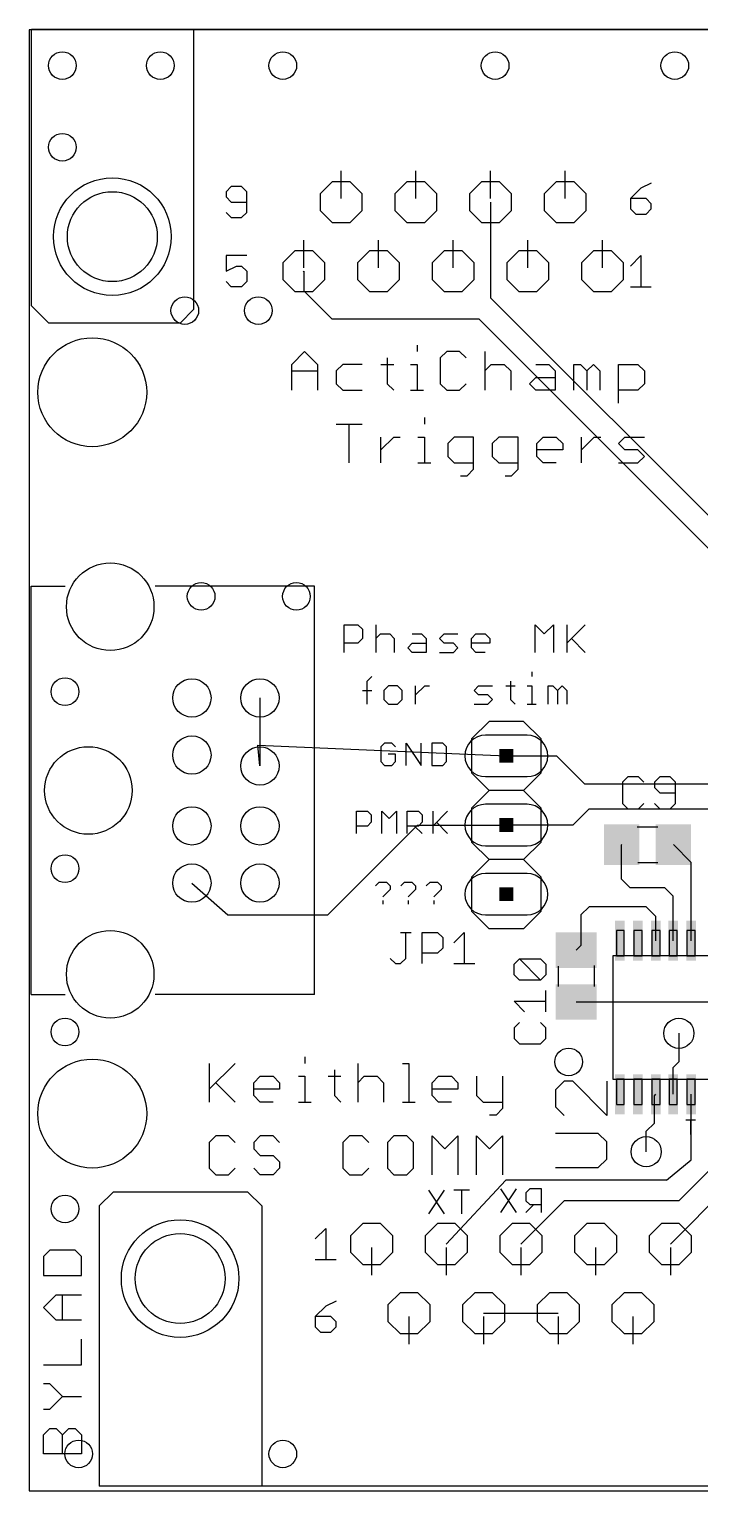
# Model space of a CAD drawing. Extents: x -15 to 114, y 5 to 68.
# Drawn here: x -15.3 to 9.3, y 13.6 to 67.3 of the extents above; entities that cross this region are included whole.
import ezdxf

# ---------------------------------------------------------------- set-up
doc = ezdxf.new("R2010")
doc.units = 0
doc.header["$MEASUREMENT"] = 0
doc.layers.get('0').update_dxf_attribs({"linetype": 'CONTINUOUS'})
for name, color, linetype in [('1', 22, 'CONTINUOUS'), ('17', 82, 'CONTINUOUS'), ('18', 82, 'CONTINUOUS'), ('20', 7, 'CONTINUOUS'), ('21', 7, 'CONTINUOUS'), ('22', 2, 'CONTINUOUS'), ('25', 253, 'CONTINUOUS'), ('51', 53, 'CONTINUOUS')]:
    doc.layers.add(name, color=color, linetype=linetype)

# ---------------------------------------------------------------- blocks, each defined once
blk = doc.blocks.new('RECT')
blk.add_solid([(-0.5, -0.5), (0.5, -0.5), (-0.5, 0.5), (0.5, 0.5)])
blk = doc.blocks.new('ROUNDP')
blk.add_circle((0, 0), 0.5)
blk = doc.blocks.new('OCTAGONP')
blk.add_lwpolyline([(-0.5, -0.2071), (-0.5, 0.2071), (-0.2071, 0.5), (0.2071, 0.5), (0.5, 0.2071), (0.5, -0.2071), (0.2071, -0.5), (-0.2071, -0.5)], close=True)
blk = doc.blocks.new('LONGP100')
blk.add_lwpolyline([(-0.5, -0.5), (0.5, -0.5, 1), (0.5, 0.5), (-0.5, 0.5, 1)], format="xyb", close=True)
blk = doc.blocks.new('ROUNDV')
blk.add_circle((0, 0), 0.5)

msp = doc.modelspace()

# ---------------------------------------------------------------- linework, layer by layer
at = {"layer": '1'}
for p, q in [((1.6316, 60.985), (1.6316, 57.4684)), ((-5.25, 58.4214), (-5.2264, 58.445)), ((-5.2264, 58.445), (-5.2264, 57.7264)), ((-5.2264, 57.7264), (-4.2, 56.7)), ((11.1, 48), (1.6316, 57.4684)), ((-4.2, 56.7), (1.2, 56.7)), ((1.2, 56.7), (10.4, 47.5)), ((-6.84, 42.77), (-6.84, 40.27)), ((-6.84, 40.27), (-6.92, 41.04)), ((-6.92, 41.04), (2.21, 40.64)), ((2.21, 40.64), (4.06, 40.64)), ((4.06, 40.64), (5.1, 39.6)), ((13.2, 39.6), (5.1, 39.6)), ((4.65, 38.1), (5.25, 38.7)), ((5.25, 38.7), (12.75, 38.7)), ((-4.35, 34.8), (-1.05, 38.1)), ((-1.05, 38.1), (2.21, 38.1)), ((4.65, 38.1), (2.21, 38.1)), ((6.4475, 37.3775), (6.45, 37.38)), ((6.4475, 36.11), (6.4475, 37.3775)), ((9.0002, 36.7298), (8.35, 37.38)), ((9.0002, 33.8494), (9.0002, 36.7298)), ((6.765, 35.7925), (6.4475, 36.11)), ((-9.34, 35.97), (-8.02, 34.8)), ((8.035, 35.7925), (6.765, 35.7925)), ((8.3398, 35.4877), (8.035, 35.7925)), ((8.3398, 33.8494), (8.3398, 35.4877)), ((5.25, 35.1), (4.95, 34.8)), ((7.35, 35.1), (5.25, 35.1)), ((7.7048, 34.7452), (7.35, 35.1)), ((-8.02, 34.8), (-4.35, 34.8)), ((4.95, 34.8), (4.95, 33.68)), ((7.7048, 33.8494), (7.7048, 34.7452)), ((4.95, 33.68), (4.775, 33.505)), ((4.775, 31.605), (9.945, 31.605)), ((8.55, 30.45), (8.55, 29.4)), ((8.55, 29.4), (8.3398, 29.1898)), ((8.3398, 28.2106), (8.3398, 29.1898)), ((7.65, 28.1558), (7.7048, 28.2106)), ((7.65, 27.15), (7.65, 28.1558)), ((9, 28.2104), (9.0002, 28.2106)), ((9, 25.8), (9, 28.2104)), ((7.35, 26.85), (7.65, 27.15)), ((7.35, 26.1), (7.35, 26.85)), ((8.1, 25.05), (9, 25.8)), ((8.55, 24.3), (9.6352, 25.3852)), ((2.1968, 25.05), (0.0068, 22.71)), ((8.1, 25.05), (2.1968, 25.05)), ((10.2956, 24.7692), (8.2364, 22.71)), ((4.34, 24.3), (2.75, 22.71)), ((8.55, 24.3), (4.34, 24.3)), ((1.3784, 20.17), (4.1216, 20.17))]:
    msp.add_line(p, q, dxfattribs=at)
at = {"layer": '20'}
for p, q in [((114.38, 67.31), (-15.315, 67.31)), ((-15.315, 67.31), (-15.315, 13.645)), ((-15.315, 13.645), (114.38, 13.645))]:
    msp.add_line(p, q, dxfattribs=at)
for centre in [(-13, 54), (-13, 27.5)]:
    msp.add_circle(centre, 2, dxfattribs=at)
at = {"layer": '21'}
for p, q in [((-15.234, 67.335), (-9.265, 67.335)), ((-15.234, 57.175), (-15.234, 67.335)), ((-9.265, 67.335), (9.785, 67.335)), ((-9.265, 57.048), (-9.265, 67.335)), ((-7.8942, 61.5575), (-8.0849, 61.3668)), ((-8.0849, 61.3668), (-8.0849, 61.1761)), ((-7.5129, 61.5575), (-7.8942, 61.5575)), ((-7.3222, 61.3668), (-7.5129, 61.5575)), ((-7.3222, 60.6042), (-7.3222, 61.3668)), ((7.1554, 61.4938), (6.7741, 61.1125)), ((7.5368, 61.6845), (7.1554, 61.4938)), ((-8.0849, 61.1761), (-7.8942, 60.9855)), ((-7.8942, 60.9855), (-7.3222, 60.9855)), ((6.7741, 61.1125), (6.7741, 60.7312)), ((7.3461, 61.1125), (6.7741, 61.1125)), ((6.7741, 60.7312), (6.9648, 60.5405)), ((7.5368, 60.9218), (7.3461, 61.1125)), ((7.3461, 60.5405), (7.5368, 60.7312)), ((7.5368, 60.7312), (7.5368, 60.9218)), ((-8.0849, 60.6042), (-7.8942, 60.4135)), ((-7.8942, 60.4135), (-7.5129, 60.4135)), ((-7.5129, 60.4135), (-7.3222, 60.6042)), ((6.9648, 60.5405), (7.3461, 60.5405)), ((-7.3222, 59.0175), (-8.0849, 59.0175)), ((-8.0849, 59.0175), (-8.0849, 58.4455)), ((-8.0849, 58.4455), (-7.7036, 58.6362)), ((-7.7036, 58.6362), (-7.5129, 58.6362)), ((-7.5129, 58.6362), (-7.3222, 58.4455)), ((6.7741, 58.6362), (7.1554, 59.0175)), ((7.1554, 59.0175), (7.1554, 57.8735)), ((-7.8942, 57.8735), (-8.0849, 58.0642)), ((-7.3222, 58.0642), (-7.5129, 57.8735)), ((-7.3222, 58.4455), (-7.3222, 58.0642)), ((-7.5129, 57.8735), (-7.8942, 57.8735)), ((6.7741, 57.8735), (7.5368, 57.8735)), ((-14.599, 56.54), (-15.234, 57.175)), ((-9.773, 56.54), (-9.265, 57.048)), ((-9.773, 56.54), (-14.599, 56.54)), ((-5.6722, 55.0214), (-5.1977, 55.4959)), ((-5.1977, 55.4959), (-4.7231, 55.0214)), ((-1.0692, 55.7332), (-1.0692, 55.4959)), ((0.0223, 55.4959), (-0.215, 55.2586)), ((0.4968, 55.4959), (0.0223, 55.4959)), ((0.7341, 55.2586), (0.4968, 55.4959)), ((1.4221, 55.4959), (1.4221, 54.0723)), ((-5.6722, 54.0723), (-5.6722, 55.0214)), ((-5.6722, 54.7841), (-4.7231, 54.7841)), ((-4.7231, 55.0214), (-4.7231, 54.0723)), ((-3.7978, 55.0214), (-4.035, 54.7841)), ((-4.035, 54.7841), (-4.035, 54.3096)), ((-3.086, 55.0214), (-3.7978, 55.0214)), ((-2.3979, 55.0214), (-1.9234, 55.0214)), ((-2.1606, 55.2586), (-2.1606, 54.3096)), ((-1.3065, 55.0214), (-1.0692, 55.0214)), ((-1.0692, 55.0214), (-1.0692, 54.0723)), ((-0.215, 55.2586), (-0.215, 54.3096)), ((1.4221, 54.7841), (1.6594, 55.0214)), ((1.6594, 55.0214), (2.134, 55.0214)), ((2.134, 55.0214), (2.3712, 54.7841)), ((2.3712, 54.7841), (2.3712, 54.0723)), ((3.2966, 55.0214), (3.7711, 55.0214)), ((3.7711, 55.0214), (4.0084, 54.7841)), ((4.0084, 54.7841), (4.0084, 54.0723)), ((4.6965, 54.0723), (4.6965, 55.0214)), ((4.6965, 55.0214), (4.9337, 55.0214)), ((4.9337, 55.0214), (5.171, 54.7841)), ((5.171, 54.7841), (5.4083, 55.0214)), ((5.171, 54.7841), (5.171, 54.0723)), ((5.4083, 55.0214), (5.6455, 54.7841)), ((5.6455, 54.7841), (5.6455, 54.0723)), ((6.3336, 53.5978), (6.3336, 55.0214)), ((6.3336, 55.0214), (7.0454, 55.0214)), ((7.0454, 55.0214), (7.2827, 54.7841)), ((7.2827, 54.7841), (7.2827, 54.3096)), ((-4.035, 54.3096), (-3.7978, 54.0723)), ((-2.1606, 54.3096), (-1.9234, 54.0723)), ((-0.215, 54.3096), (0.0223, 54.0723)), ((0.4968, 54.0723), (0.7341, 54.3096)), ((3.0593, 54.3096), (3.2966, 54.5468)), ((3.2966, 54.0723), (3.0593, 54.3096)), ((3.2966, 54.5468), (4.0084, 54.5468)), ((7.2827, 54.3096), (7.0454, 54.0723)), ((-3.7978, 54.0723), (-3.086, 54.0723)), ((-1.3065, 54.0723), (-0.8319, 54.0723)), ((0.0223, 54.0723), (0.4968, 54.0723)), ((4.0084, 54.0723), (3.2966, 54.0723)), ((7.0454, 54.0723), (6.3336, 54.0723)), ((-4.035, 52.8289), (-3.086, 52.8289)), ((-3.5605, 51.4053), (-3.5605, 52.8289)), ((-0.7963, 53.0662), (-0.7963, 52.8289)), ((-2.3979, 51.4053), (-2.3979, 52.3544)), ((-2.3979, 51.8798), (-1.9233, 52.3544)), ((-1.9233, 52.3544), (-1.6861, 52.3544)), ((-1.0336, 52.3544), (-0.7963, 52.3544)), ((-0.7963, 52.3544), (-0.7963, 51.4053)), ((0.2951, 52.3544), (0.0579, 52.1171)), ((0.0579, 52.1171), (0.0579, 51.6426)), ((1.0069, 52.3544), (0.2951, 52.3544)), ((1.0069, 51.168), (1.0069, 52.3544)), ((1.9323, 52.3544), (1.695, 52.1171)), ((1.695, 52.1171), (1.695, 51.6426)), ((2.6441, 52.3544), (1.9323, 52.3544)), ((2.6441, 51.168), (2.6441, 52.3544)), ((3.3322, 52.1171), (3.5694, 52.3544)), ((3.3322, 51.6426), (3.3322, 52.1171)), ((3.5694, 52.3544), (4.044, 52.3544)), ((4.044, 52.3544), (4.2812, 52.1171)), ((4.2812, 52.1171), (4.2812, 51.8798)), ((4.9693, 51.4053), (4.9693, 52.3544)), ((4.9693, 51.8798), (5.4439, 52.3544)), ((5.4439, 52.3544), (5.6811, 52.3544)), ((6.3336, 52.1171), (6.5709, 52.3544)), ((6.5709, 51.8798), (6.3336, 52.1171)), ((6.5709, 52.3544), (7.2827, 52.3544)), ((0.0579, 51.6426), (0.2951, 51.4053)), ((1.695, 51.6426), (1.9323, 51.4053)), ((4.2812, 51.8798), (3.3322, 51.8798)), ((3.5694, 51.4053), (3.3322, 51.6426)), ((7.0454, 51.8798), (6.5709, 51.8798)), ((7.2827, 51.6426), (7.0454, 51.8798)), ((7.0454, 51.4053), (7.2827, 51.6426)), ((-1.0336, 51.4053), (-0.5591, 51.4053)), ((0.2951, 51.4053), (1.0069, 51.4053)), ((0.7697, 50.9308), (1.0069, 51.168)), ((1.9323, 51.4053), (2.6441, 51.4053)), ((2.4068, 50.9308), (2.6441, 51.168)), ((4.044, 51.4053), (3.5694, 51.4053)), ((6.3336, 51.4053), (7.0454, 51.4053)), ((0.5324, 50.9308), (0.7697, 50.9308)), ((2.1695, 50.9308), (2.4068, 50.9308)), ((-15.24, 31.87), (-15.24, 46.87)), ((-15.24, 46.87), (-13.99, 46.87)), ((-4.84, 46.87), (-10.69, 46.87)), ((-4.84, 31.87), (-4.84, 46.87)), ((-3.7506, 44.4445), (-3.7506, 45.4614)), ((-3.7506, 45.4614), (-3.2422, 45.4614)), ((-3.2422, 45.4614), (-3.0727, 45.2919)), ((-3.0727, 45.2919), (-3.0727, 44.9529)), ((-2.5812, 45.4614), (-2.5812, 44.4445)), ((-2.5812, 44.9529), (-2.4117, 45.1224)), ((-2.4117, 45.1224), (-2.0728, 45.1224)), ((-2.0728, 45.1224), (-1.9033, 44.9529)), ((-1.2423, 45.1224), (-0.9034, 45.1224)), ((-0.9034, 45.1224), (-0.7339, 44.9529)), ((-0.2424, 44.9529), (-0.0729, 45.1224)), ((-0.0729, 45.1224), (0.4355, 45.1224)), ((0.927, 44.9529), (1.0965, 45.1224)), ((1.0965, 45.1224), (1.4354, 45.1224)), ((1.4354, 45.1224), (1.6049, 44.9529)), ((3.2658, 44.4445), (3.2658, 45.4614)), ((3.2658, 45.4614), (3.6047, 45.1224)), ((3.6047, 45.1224), (3.9437, 45.4614)), ((3.9437, 45.4614), (3.9437, 44.4445)), ((4.4352, 45.4614), (4.4352, 44.4445)), ((4.4352, 44.7835), (5.1131, 45.4614)), ((-3.2422, 44.7835), (-3.7506, 44.7835)), ((-3.0727, 44.9529), (-3.2422, 44.7835)), ((-1.9033, 44.9529), (-1.9033, 44.4445)), ((-1.4118, 44.614), (-1.2423, 44.7835)), ((-1.2423, 44.4445), (-1.4118, 44.614)), ((-1.2423, 44.7835), (-0.7339, 44.7835)), ((-0.7339, 44.9529), (-0.7339, 44.4445)), ((-0.0729, 44.7835), (-0.2424, 44.9529)), ((0.266, 44.7835), (-0.0729, 44.7835)), ((0.4355, 44.614), (0.266, 44.7835)), ((0.266, 44.4445), (0.4355, 44.614)), ((0.927, 44.614), (0.927, 44.9529)), ((1.6049, 44.7835), (0.927, 44.7835)), ((1.0965, 44.4445), (0.927, 44.614)), ((1.6049, 44.9529), (1.6049, 44.7835)), ((4.6047, 44.9529), (5.1131, 44.4445)), ((-0.7339, 44.4445), (-1.2423, 44.4445)), ((-0.2424, 44.4445), (0.266, 44.4445)), ((1.4354, 44.4445), (1.0965, 44.4445)), ((-2.899, 43.3869), (-2.7295, 43.5564)), ((3.1429, 43.7258), (3.1429, 43.5564)), ((-3.0684, 43.0479), (-2.7295, 43.0479)), ((-2.899, 42.5395), (-2.899, 43.3869)), ((-2.1194, 43.2174), (-2.2889, 43.0479)), ((-2.2889, 43.0479), (-2.2889, 42.709)), ((-1.7804, 43.2174), (-2.1194, 43.2174)), ((-1.6109, 43.0479), (-1.7804, 43.2174)), ((-1.6109, 42.709), (-1.6109, 43.0479)), ((-1.1195, 42.5395), (-1.1195, 43.2174)), ((-1.1195, 42.8785), (-0.7805, 43.2174)), ((-0.7805, 43.2174), (-0.611, 43.2174)), ((1.0244, 43.0479), (1.1939, 43.2174)), ((1.1939, 42.8785), (1.0244, 43.0479)), ((1.1939, 43.2174), (1.7024, 43.2174)), ((2.1938, 43.2174), (2.5328, 43.2174)), ((2.3633, 43.3869), (2.3633, 42.709)), ((2.9734, 43.2174), (3.1429, 43.2174)), ((3.1429, 43.2174), (3.1429, 42.5395)), ((3.753, 42.5395), (3.753, 43.2174)), ((3.753, 43.2174), (3.9225, 43.2174)), ((3.9225, 43.2174), (4.092, 43.0479)), ((4.092, 43.0479), (4.2615, 43.2174)), ((4.092, 43.0479), (4.092, 42.5395)), ((4.2615, 43.2174), (4.4309, 43.0479)), ((4.4309, 43.0479), (4.4309, 42.5395)), ((-2.2889, 42.709), (-2.1194, 42.5395)), ((-2.1194, 42.5395), (-1.7804, 42.5395)), ((-1.7804, 42.5395), (-1.6109, 42.709)), ((1.0244, 42.5395), (1.5329, 42.5395)), ((1.5329, 42.8785), (1.1939, 42.8785)), ((1.7024, 42.709), (1.5329, 42.8785)), ((1.5329, 42.5395), (1.7024, 42.709)), ((2.3633, 42.709), (2.5328, 42.5395)), ((2.9734, 42.5395), (3.3124, 42.5395)), ((1.575, 41.91), (0.94, 41.275)), ((2.845, 41.91), (1.575, 41.91)), ((3.48, 41.275), (2.845, 41.91)), ((-2.2628, 41.1071), (-2.3984, 40.9715)), ((-2.3984, 40.9715), (-2.3984, 40.4292)), ((-1.9917, 41.1071), (-2.2628, 41.1071)), ((-1.8561, 40.9715), (-1.9917, 41.1071)), ((-1.4629, 40.2936), (-1.4629, 41.1071)), ((-1.4629, 41.1071), (-0.9206, 40.2936)), ((-0.9206, 40.2936), (-0.9206, 41.1071)), ((-0.5274, 41.1071), (-0.5274, 40.2936)), ((-0.1206, 41.1071), (-0.5274, 41.1071)), ((0.015, 40.9715), (-0.1206, 41.1071)), ((0.015, 40.4292), (0.015, 40.9715)), ((0.94, 40.005), (0.94, 41.275)), ((3.48, 41.275), (3.48, 40.005)), ((-2.3984, 40.4292), (-2.2628, 40.2936)), ((-2.2628, 40.2936), (-1.9917, 40.2936)), ((-1.8561, 40.7003), (-2.1272, 40.7003)), ((-1.9917, 40.2936), (-1.8561, 40.4292)), ((-1.8561, 40.4292), (-1.8561, 40.7003)), ((-0.5274, 40.2936), (-0.1206, 40.2936)), ((-0.1206, 40.2936), (0.015, 40.4292)), ((1.575, 39.37), (0.94, 40.005)), ((3.48, 40.005), (2.845, 39.37)), ((0.94, 38.735), (1.575, 39.37)), ((2.845, 39.37), (1.575, 39.37)), ((2.845, 39.37), (3.48, 38.735)), ((0.94, 37.465), (0.94, 38.735)), ((3.48, 38.735), (3.48, 37.465)), ((-3.2984, 37.7936), (-3.2984, 38.6071)), ((-3.2984, 38.6071), (-2.8917, 38.6071)), ((-2.8917, 38.6071), (-2.7561, 38.4715)), ((-2.7561, 38.2003), (-2.8917, 38.0648)), ((-2.7561, 38.4715), (-2.7561, 38.2003)), ((-2.3629, 37.7936), (-2.3629, 38.6071)), ((-2.3629, 38.6071), (-2.0917, 38.3359)), ((-2.0917, 38.3359), (-1.8206, 38.6071)), ((-1.8206, 38.6071), (-1.8206, 37.7936)), ((-1.4274, 37.7936), (-1.4274, 38.6071)), ((-1.4274, 38.6071), (-1.0206, 38.6071)), ((-1.0206, 38.6071), (-0.885, 38.4715)), ((-0.885, 38.2003), (-1.0206, 38.0648)), ((-0.885, 38.4715), (-0.885, 38.2003)), ((-0.4918, 38.6071), (-0.4918, 37.7936)), ((-0.4918, 38.0648), (0.0505, 38.6071)), ((-0.3563, 38.2003), (0.0505, 37.7936)), ((-2.8917, 38.0648), (-3.2984, 38.0648)), ((-1.0206, 38.0648), (-1.4274, 38.0648)), ((-1.1562, 38.0648), (-0.885, 37.7936)), ((1.575, 36.83), (0.94, 37.465)), ((3.48, 37.465), (2.845, 36.83)), ((0.94, 36.195), (1.575, 36.83)), ((2.845, 36.83), (1.575, 36.83)), ((2.845, 36.83), (3.48, 36.195)), ((-2.5984, 35.8715), (-2.4628, 36.0071)), ((-2.4628, 36.0071), (-2.1917, 36.0071)), ((-2.1917, 36.0071), (-2.0561, 35.8715)), ((-1.6629, 35.8715), (-1.5273, 36.0071)), ((-1.5273, 36.0071), (-1.2561, 36.0071)), ((-1.2561, 36.0071), (-1.1206, 35.8715)), ((-0.7274, 35.8715), (-0.5918, 36.0071)), ((-0.5918, 36.0071), (-0.3206, 36.0071)), ((-0.3206, 36.0071), (-0.185, 35.8715)), ((0.94, 34.925), (0.94, 36.195)), ((3.48, 36.195), (3.48, 34.925)), ((-2.0561, 35.7359), (-2.3272, 35.4648)), ((-2.0561, 35.8715), (-2.0561, 35.7359)), ((-1.1206, 35.7359), (-1.3917, 35.4648)), ((-1.1206, 35.8715), (-1.1206, 35.7359)), ((-0.185, 35.7359), (-0.4562, 35.4648)), ((-0.185, 35.8715), (-0.185, 35.7359)), ((-2.3272, 35.3292), (-2.3272, 35.1936)), ((-1.3917, 35.3292), (-1.3917, 35.1936)), ((-0.4562, 35.3292), (-0.4562, 35.1936)), ((1.575, 34.29), (0.94, 34.925)), ((3.48, 34.925), (2.845, 34.29)), ((2.845, 34.29), (1.575, 34.29)), ((6.13, 32.808), (6.13, 29.252)), ((-15.24, 31.87), (-13.99, 31.87)), ((-4.84, 31.87), (-10.69, 31.87)), ((-5.1907, 29.5832), (-5.1907, 29.3459)), ((-8.7023, 29.3459), (-8.7023, 27.9223)), ((-8.7023, 28.3968), (-7.7532, 29.3459)), ((-4.0992, 29.1086), (-4.0992, 28.1596)), ((-3.2451, 29.3459), (-3.2451, 27.9223)), ((-1.6079, 29.3459), (-1.3706, 29.3459)), ((-1.3706, 29.3459), (-1.3706, 27.9223)), ((-8.465, 28.6341), (-7.7532, 27.9223)), ((-7.0651, 28.6341), (-6.8278, 28.8714)), ((-7.0651, 28.1596), (-7.0651, 28.6341)), ((-6.8278, 28.8714), (-6.3533, 28.8714)), ((-6.3533, 28.8714), (-6.116, 28.6341)), ((-6.116, 28.6341), (-6.116, 28.3968)), ((-5.4279, 28.8714), (-5.1907, 28.8714)), ((-5.1907, 28.8714), (-5.1907, 27.9223)), ((-4.3365, 28.8714), (-3.862, 28.8714)), ((-3.2451, 28.6341), (-3.0078, 28.8714)), ((-3.0078, 28.8714), (-2.5333, 28.8714)), ((-2.5333, 28.8714), (-2.296, 28.6341)), ((-2.296, 28.6341), (-2.296, 27.9223)), ((-0.5165, 28.6341), (-0.2792, 28.8714)), ((-0.5165, 28.1596), (-0.5165, 28.6341)), ((-0.2792, 28.8714), (0.1953, 28.8714)), ((0.1953, 28.8714), (0.4326, 28.6341)), ((0.4326, 28.6341), (0.4326, 28.3968)), ((1.1207, 28.8714), (1.1207, 28.1596)), ((2.0698, 28.8714), (2.0698, 27.685)), ((-6.116, 28.3968), (-7.0651, 28.3968)), ((-6.8278, 27.9223), (-7.0651, 28.1596)), ((-6.3533, 27.9223), (-6.8278, 27.9223)), ((-5.4279, 27.9223), (-4.9534, 27.9223)), ((-4.0992, 28.1596), (-3.862, 27.9223)), ((-1.6079, 27.9223), (-1.1334, 27.9223)), ((0.4326, 28.3968), (-0.5165, 28.3968)), ((-0.2792, 27.9223), (-0.5165, 28.1596)), ((0.1953, 27.9223), (-0.2792, 27.9223)), ((1.1207, 28.1596), (1.3579, 27.9223)), ((1.3579, 27.9223), (2.0698, 27.9223)), ((1.8325, 27.4478), (1.5952, 27.4478)), ((2.0698, 27.685), (1.8325, 27.4478)), ((8.8074, 27.2672), (9.1634, 27.2672)), ((8.9854, 26.7333), (8.9854, 27.2672)), ((-8.465, 26.6789), (-8.7023, 26.4416)), ((-8.7023, 26.4416), (-8.7023, 25.4926)), ((-7.9905, 26.6789), (-8.465, 26.6789)), ((-7.7532, 26.4416), (-7.9905, 26.6789)), ((-6.8278, 26.6789), (-7.0651, 26.4416)), ((-7.0651, 26.4416), (-7.0651, 26.2044)), ((-6.3533, 26.6789), (-6.8278, 26.6789)), ((-6.116, 26.4416), (-6.3533, 26.6789)), ((-3.5535, 26.6789), (-3.7908, 26.4416)), ((-3.7908, 26.4416), (-3.7908, 25.4926)), ((-3.079, 26.6789), (-3.5535, 26.6789)), ((-2.8417, 26.4416), (-3.079, 26.6789)), ((-1.9164, 26.6789), (-2.1536, 26.4416)), ((-2.1536, 26.4416), (-2.1536, 25.4926)), ((-1.4418, 26.6789), (-1.9164, 26.6789)), ((-1.2046, 26.4416), (-1.4418, 26.6789)), ((-1.2046, 25.4926), (-1.2046, 26.4416)), ((-0.5165, 25.2553), (-0.5165, 26.6789)), ((-0.5165, 26.6789), (-0.0419, 26.2044)), ((-0.0419, 26.2044), (0.4326, 26.6789)), ((0.4326, 26.6789), (0.4326, 25.2553)), ((1.1207, 25.2553), (1.1207, 26.6789)), ((1.1207, 26.6789), (1.5952, 26.2044)), ((1.5952, 26.2044), (2.0698, 26.6789)), ((2.0698, 26.6789), (2.0698, 25.2553)), ((-7.0651, 26.2044), (-6.8278, 25.9671)), ((-6.8278, 25.9671), (-6.3533, 25.9671)), ((-6.3533, 25.9671), (-6.116, 25.7298)), ((-8.7023, 25.4926), (-8.465, 25.2553)), ((-8.465, 25.2553), (-7.9905, 25.2553)), ((-7.9905, 25.2553), (-7.7532, 25.4926)), ((-6.8278, 25.2553), (-7.0651, 25.4926)), ((-6.3533, 25.2553), (-6.8278, 25.2553)), ((-6.116, 25.4926), (-6.3533, 25.2553)), ((-6.116, 25.7298), (-6.116, 25.4926)), ((-3.7908, 25.4926), (-3.5535, 25.2553)), ((-3.5535, 25.2553), (-3.079, 25.2553)), ((-3.079, 25.2553), (-2.8417, 25.4926)), ((-2.1536, 25.4926), (-1.9164, 25.2553)), ((-1.9164, 25.2553), (-1.4418, 25.2553)), ((-1.4418, 25.2553), (-1.2046, 25.4926)), ((-12.236, 24.615), (-12.744, 24.107)), ((-7.283, 24.615), (-12.236, 24.615)), ((-6.775, 24.107), (-7.283, 24.615)), ((-12.744, 24.107), (-12.744, 13.82)), ((-6.775, 24.107), (-6.775, 13.82)), ((-4.8065, 22.9012), (-4.4252, 23.2825)), ((-4.4252, 23.2825), (-4.4252, 22.1385)), ((-14.5595, 22.4829), (-14.7925, 22.2498)), ((-14.7925, 22.2498), (-14.7925, 21.5507)), ((-13.6273, 22.4829), (-14.5595, 22.4829)), ((-13.3943, 22.2498), (-13.6273, 22.4829)), ((-13.3943, 21.5507), (-13.3943, 22.2498)), ((-4.8065, 22.1385), (-4.0438, 22.1385)), ((-14.7925, 21.5507), (-13.3943, 21.5507)), ((-14.7925, 20.3796), (-14.3264, 20.8457)), ((-14.3264, 20.8457), (-13.3943, 20.8457)), ((-14.0934, 19.9136), (-14.0934, 20.8457)), ((-4.4252, 20.4248), (-4.8065, 20.0435)), ((-4.0438, 20.6155), (-4.4252, 20.4248)), ((-14.3264, 19.9136), (-14.7925, 20.3796)), ((-13.3943, 19.9136), (-14.3264, 19.9136)), ((-4.8065, 20.0435), (-4.8065, 19.6622)), ((-4.2345, 20.0435), (-4.8065, 20.0435)), ((-4.0438, 19.8528), (-4.2345, 20.0435)), ((-4.8065, 19.6622), (-4.6158, 19.4715)), ((-4.6158, 19.4715), (-4.2345, 19.4715)), ((-4.2345, 19.4715), (-4.0438, 19.6622)), ((-4.0438, 19.6622), (-4.0438, 19.8528)), ((-13.3943, 18.2764), (-13.3943, 19.2085)), ((-14.7925, 18.2764), (-13.3943, 18.2764)), ((-14.5595, 17.5714), (-14.7925, 17.5714)), ((-14.0934, 17.1053), (-14.5595, 17.5714)), ((-14.5595, 16.6393), (-14.0934, 17.1053)), ((-14.0934, 17.1053), (-13.3943, 17.1053)), ((-14.7925, 16.6393), (-14.5595, 16.6393)), ((-14.7925, 15.7012), (-14.5595, 15.9342)), ((-14.7925, 15.0021), (-14.7925, 15.7012)), ((-14.5595, 15.9342), (-14.3264, 15.9342)), ((-14.3264, 15.9342), (-14.0934, 15.7012)), ((-14.0934, 15.7012), (-13.8604, 15.9342)), ((-14.0934, 15.0021), (-14.0934, 15.7012)), ((-13.8604, 15.9342), (-13.6273, 15.9342)), ((-13.6273, 15.9342), (-13.3943, 15.7012)), ((-13.3943, 15.7012), (-13.3943, 15.0021)), ((-13.3943, 15.0021), (-14.7925, 15.0021)), ((-6.775, 13.82), (-12.744, 13.82)), ((12.275, 13.82), (-6.775, 13.82))]:
    msp.add_line(p, q, dxfattribs=at)
for centre in [(-12.2622, 59.715), (-9.7722, 21.44)]:
    msp.add_circle(centre, 1.651, dxfattribs=at)
at = {"layer": '22'}
for p, q in [((2.5738, 24.7325), (1.9976, 23.8682)), ((1.9976, 24.7325), (2.5738, 23.8682)), ((3.0772, 24.7325), (2.9331, 24.5885)), ((3.5093, 24.7325), (3.0772, 24.7325)), ((3.5093, 23.8682), (3.5093, 24.7325)), ((-0.0762, 24.6825), (-0.6524, 23.8182)), ((-0.6524, 24.6825), (-0.0762, 23.8182)), ((0.8593, 24.6825), (0.2831, 24.6825)), ((0.5712, 23.8182), (0.5712, 24.6825)), ((2.9331, 24.5885), (2.9331, 24.3004)), ((2.9331, 24.3004), (3.0772, 24.1563)), ((3.2212, 24.1563), (2.9331, 23.8682)), ((3.0772, 24.1563), (3.5093, 24.1563))]:
    msp.add_line(p, q, dxfattribs=at)
at = {"layer": '25'}
for p, q in [((6.6757, 39.8702), (6.4808, 39.6753)), ((7.0655, 39.8702), (6.6757, 39.8702)), ((7.2604, 39.6753), (7.0655, 39.8702)), ((7.8451, 39.8702), (7.6502, 39.6753)), ((8.2349, 39.8702), (7.8451, 39.8702)), ((8.4298, 39.6753), (8.2349, 39.8702)), ((6.4808, 39.6753), (6.4808, 38.8957)), ((7.6502, 39.6753), (7.6502, 39.4804)), ((7.6502, 39.4804), (7.8451, 39.2855)), ((7.8451, 39.2855), (8.4298, 39.2855)), ((8.4298, 38.8957), (8.4298, 39.6753)), ((6.4808, 38.8957), (6.6757, 38.7008)), ((6.6757, 38.7008), (7.0655, 38.7008)), ((7.0655, 38.7008), (7.2604, 38.8957)), ((7.6502, 38.8957), (7.8451, 38.7008)), ((7.8451, 38.7008), (8.2349, 38.7008)), ((8.2349, 38.7008), (8.4298, 38.8957)), ((-1.6713, 34.1552), (-1.29, 34.1552)), ((-1.4806, 33.2019), (-1.4806, 34.1552)), ((-0.8832, 33.0112), (-0.8832, 34.1552)), ((-0.8832, 34.1552), (-0.3112, 34.1552)), ((-0.3112, 34.1552), (-0.1206, 33.9645)), ((-0.1206, 33.9645), (-0.1206, 33.5832)), ((0.2862, 33.7739), (0.6675, 34.1552)), ((0.6675, 34.1552), (0.6675, 33.0112)), ((-0.3112, 33.3925), (-0.8832, 33.3925)), ((-0.1206, 33.5832), (-0.3112, 33.3925)), ((-2.0526, 33.2019), (-1.8619, 33.0112)), ((-1.8619, 33.0112), (-1.6713, 33.0112)), ((-1.6713, 33.0112), (-1.4806, 33.2019)), ((0.2862, 33.0112), (1.0488, 33.0112)), ((2.4948, 32.9911), (2.6897, 33.186)), ((2.4948, 32.6013), (2.4948, 32.9911)), ((2.6897, 33.186), (3.4693, 33.186)), ((3.4693, 32.4064), (2.6897, 33.186)), ((3.4693, 33.186), (3.6642, 32.9911)), ((3.6642, 32.9911), (3.6642, 32.6013)), ((2.6897, 32.4064), (2.4948, 32.6013)), ((3.4693, 32.4064), (2.6897, 32.4064)), ((3.6642, 32.6013), (3.4693, 32.4064)), ((3.6642, 31.237), (3.6642, 32.0166)), ((2.8846, 31.237), (2.4948, 31.6268)), ((2.4948, 31.6268), (3.6642, 31.6268)), ((2.6897, 30.8472), (2.4948, 30.6523)), ((2.4948, 30.6523), (2.4948, 30.2625)), ((3.6642, 30.6523), (3.4693, 30.8472)), ((3.6642, 30.2625), (3.6642, 30.6523)), ((2.4948, 30.2625), (2.6897, 30.0676)), ((2.6897, 30.0676), (3.4693, 30.0676)), ((3.4693, 30.0676), (3.6642, 30.2625)), ((4.3357, 28.6892), (4.0222, 28.3756)), ((4.6493, 28.6892), (4.3357, 28.6892)), ((5.9034, 27.435), (4.6493, 28.6892)), ((5.9034, 28.6892), (5.9034, 27.435)), ((4.0222, 28.3756), (4.0222, 27.7485)), ((4.0222, 27.7485), (4.3357, 27.435)), ((5.5899, 26.7713), (4.0222, 26.7713)), ((5.9034, 26.4578), (5.5899, 26.7713)), ((5.9034, 25.8307), (5.9034, 26.4578)), ((5.5899, 25.5172), (5.9034, 25.8307)), ((4.0222, 25.5172), (5.5899, 25.5172))]:
    msp.add_line(p, q, dxfattribs=at)
at = {"layer": '51'}
for p, q in [((-3.8548, 61.112), (-3.8548, 62.128)), ((-1.1116, 61.112), (-1.1116, 62.128)), ((1.6316, 61.112), (1.6316, 62.128)), ((4.3748, 61.112), (4.3748, 62.128)), ((-5.2264, 58.572), (-5.2264, 59.588)), ((-2.4832, 58.572), (-2.4832, 59.588)), ((0.26, 58.572), (0.26, 59.588)), ((3.0032, 58.572), (3.0032, 59.588)), ((5.7464, 58.572), (5.7464, 59.588)), ((7.019, 38.04), (7.781, 38.04)), ((7.044, 36.72), (7.781, 36.72)), ((6.5364, 34.2304), (6.257, 34.2304)), ((6.257, 34.2304), (6.257, 33.2906)), ((6.5364, 33.2906), (6.5364, 34.2304)), ((7.1968, 34.2304), (6.892, 34.2304)), ((6.892, 34.2304), (6.892, 33.2906)), ((7.1968, 33.2906), (7.1968, 34.2304)), ((7.8572, 34.2304), (7.5524, 34.2304)), ((7.5524, 34.2304), (7.5524, 33.2906)), ((7.8572, 33.2906), (7.8572, 34.2304)), ((8.4922, 34.2304), (8.1874, 34.2304)), ((8.1874, 34.2304), (8.1874, 33.2906)), ((8.4922, 33.2906), (8.4922, 34.2304)), ((9.1526, 34.2304), (8.8478, 34.2304)), ((8.8478, 34.2304), (8.8478, 33.2906)), ((9.1526, 33.2906), (9.1526, 34.2304)), ((6.13, 33.2906), (6.13, 28.7694)), ((11.21, 33.2906), (6.13, 33.2906)), ((6.257, 33.2906), (6.5364, 33.2906)), ((6.892, 33.2906), (7.1968, 33.2906)), ((7.5524, 33.2906), (7.8572, 33.2906)), ((8.1874, 33.2906), (8.4922, 33.2906)), ((8.8478, 33.2906), (9.1526, 33.2906)), ((4.115, 32.911), (4.115, 32.174)), ((5.435, 32.936), (5.435, 32.174)), ((6.13, 28.7694), (11.21, 28.7694)), ((6.5364, 28.7694), (6.257, 28.7694)), ((6.257, 28.7694), (6.257, 27.8296)), ((6.5364, 27.8296), (6.5364, 28.7694)), ((7.1968, 28.7694), (6.892, 28.7694)), ((6.892, 28.7694), (6.892, 27.8296)), ((7.1968, 27.8296), (7.1968, 28.7694)), ((7.8572, 28.7694), (7.5524, 28.7694)), ((7.5524, 28.7694), (7.5524, 27.8296)), ((7.8572, 27.8296), (7.8572, 28.7694)), ((8.4922, 28.7694), (8.1874, 28.7694)), ((8.1874, 28.7694), (8.1874, 27.8296)), ((8.4922, 27.8296), (8.4922, 28.7694)), ((9.1526, 28.7694), (8.8478, 28.7694)), ((8.8478, 28.7694), (8.8478, 27.8296)), ((9.1526, 27.8296), (9.1526, 28.7694)), ((6.257, 27.8296), (6.5364, 27.8296)), ((6.892, 27.8296), (7.1968, 27.8296)), ((7.5524, 27.8296), (7.8572, 27.8296)), ((8.1874, 27.8296), (8.4922, 27.8296)), ((8.8478, 27.8296), (9.1526, 27.8296)), ((-2.7364, 22.583), (-2.7364, 21.567)), ((0.0068, 22.583), (0.0068, 21.567)), ((2.75, 22.583), (2.75, 21.567)), ((5.4932, 22.583), (5.4932, 21.567)), ((8.2364, 22.583), (8.2364, 21.567)), ((-1.3648, 20.043), (-1.3648, 19.027)), ((1.3784, 20.043), (1.3784, 19.027)), ((4.1216, 20.043), (4.1216, 19.027)), ((6.8648, 20.043), (6.8648, 19.027))]:
    msp.add_line(p, q, dxfattribs=at)

# ---------------------------------------------------------------- block references
at = {"layer": '1', "xscale": 1.3, "yscale": 1.5}
for p in [(6.45, 37.38), (8.35, 37.38)]:
    msp.add_blockref('RECT', p, dxfattribs=at)
at = {"layer": '1', "rotation": 270}
for p, xscale, yscale in [((6.384, 33.8494), 1.4732, 0.3556), ((7.0444, 33.8494), 1.4732, 0.3556), ((7.7048, 33.8494), 1.4732, 0.3556), ((8.3398, 33.8494), 1.4732, 0.3556), ((9.0002, 33.8494), 1.4732, 0.3556), ((4.775, 33.505), 1.3, 1.5), ((4.775, 31.605), 1.3, 1.5), ((6.384, 28.2106), 1.4732, 0.3556), ((7.0444, 28.2106), 1.4732, 0.3556), ((7.7048, 28.2106), 1.4732, 0.3556), ((8.3398, 28.2106), 1.4732, 0.3556), ((9.0002, 28.2106), 1.4732, 0.3556)]:
    msp.add_blockref('RECT', p, dxfattribs=dict(at, xscale=xscale, yscale=yscale))
at = {"layer": '17'}
for name, p, xscale, yscale in [('ROUNDP', (-12.2622, 59.715), 4.317999999999999, 4.317999999999999), ('LONGP100', (2.21, 40.64), 1.524, 1.524), ('LONGP100', (2.21, 38.1), 1.524, 1.524), ('LONGP100', (2.21, 35.56), 1.524, 1.524), ('OCTAGONP', (-2.7364, 22.71), 1.524, 1.524), ('OCTAGONP', (0.0068, 22.71), 1.524, 1.524), ('OCTAGONP', (2.75, 22.71), 1.524, 1.524), ('OCTAGONP', (5.4932, 22.71), 1.524, 1.524), ('OCTAGONP', (8.2364, 22.71), 1.524, 1.524), ('OCTAGONP', (-1.3648, 20.17), 1.524, 1.524), ('OCTAGONP', (1.3784, 20.17), 1.524, 1.524), ('OCTAGONP', (4.1216, 20.17), 1.524, 1.524), ('OCTAGONP', (6.8648, 20.17), 1.524, 1.524)]:
    msp.add_blockref(name, p, dxfattribs=dict(at, xscale=xscale, yscale=yscale))
for name, p, xscale, yscale, rotation in [('OCTAGONP', (-3.8548, 60.985), 1.524, 1.524, 180), ('OCTAGONP', (-1.1116, 60.985), 1.524, 1.524, 180), ('OCTAGONP', (1.6316, 60.985), 1.524, 1.524, 180), ('OCTAGONP', (4.3748, 60.985), 1.524, 1.524, 180), ('OCTAGONP', (-5.2264, 58.445), 1.524, 1.524, 180), ('OCTAGONP', (-2.4832, 58.445), 1.524, 1.524, 180), ('OCTAGONP', (0.26, 58.445), 1.524, 1.524, 180), ('OCTAGONP', (3.0032, 58.445), 1.524, 1.524, 180), ('OCTAGONP', (5.7464, 58.445), 1.524, 1.524, 180), ('ROUNDP', (-12.34, 46.12), 3.216, 3.216, 90), ('ROUNDP', (-9.34, 42.77), 1.407999999999999, 1.407999999999999, 90), ('ROUNDP', (-6.84, 42.77), 1.407999999999999, 1.407999999999999, 90), ('ROUNDP', (-9.34, 40.67), 1.407999999999999, 1.407999999999999, 90), ('ROUNDP', (-13.14, 39.37), 3.216, 3.216, 90), ('ROUNDP', (-6.84, 40.27), 1.407999999999999, 1.407999999999999, 90), ('ROUNDP', (-9.34, 38.07), 1.407999999999999, 1.407999999999999, 90), ('ROUNDP', (-6.84, 38.07), 1.407999999999999, 1.407999999999999, 90), ('ROUNDP', (-9.34, 35.97), 1.407999999999999, 1.407999999999999, 90), ('ROUNDP', (-6.84, 35.97), 1.407999999999999, 1.407999999999999, 90), ('ROUNDP', (-12.34, 32.62), 3.216, 3.216, 90), ('ROUNDP', (-9.7722, 21.44), 4.317999999999999, 4.317999999999999, 180)]:
    msp.add_blockref(name, p, dxfattribs=dict(at, xscale=xscale, yscale=yscale, rotation=rotation))
at = {"layer": '18'}
for p, xscale, yscale in [((-14.1, 66), 1.016, 1.016), ((-10.5, 66), 1.016, 1.016), ((-6, 66), 1.016, 1.016), ((1.8, 66), 1.016, 1.016), ((8.4, 66), 1.016, 1.016), ((-14.1, 63), 1.016, 1.016), ((-9.6, 57), 1.016, 1.016), ((-6.9, 57), 1.016, 1.016), ((-9, 46.5), 1.016, 1.016), ((-5.5, 46.5), 1.016, 1.016), ((-14, 43), 1.016, 1.016), ((-14, 36.5), 1.016, 1.016), ((-14, 30.5), 1.016, 1.016), ((8.55, 30.45), 1.108, 1.108), ((4.5, 29.4), 1.016, 1.016), ((7.35, 26.1), 1.108, 1.108), ((-14, 24), 1.016, 1.016), ((-13.5, 15), 1.016, 1.016), ((-6, 15), 1.016, 1.016)]:
    msp.add_blockref('ROUNDV', p, dxfattribs=dict(at, xscale=xscale, yscale=yscale))
at = {"layer": '51', "rotation": 270}
for p, xscale, yscale in [((2.21, 40.64), 0.508, 0.508), ((2.21, 38.1), 0.508, 0.508), ((2.21, 35.56), 0.508, 0.508), ((4.7762, 33.2722), 0.7501, 1.450099999999999), ((4.7762, 31.8244), 0.7501, 1.450099999999999)]:
    msp.add_blockref('RECT', p, dxfattribs=dict(at, xscale=xscale, yscale=yscale))
at = {"layer": '51', "xscale": 0.7501, "yscale": 1.450099999999999}
for p in [(6.6829, 37.3812), (8.1307, 37.3812)]:
    msp.add_blockref('RECT', p, dxfattribs=at)

doc.saveas('drawing.dxf')
